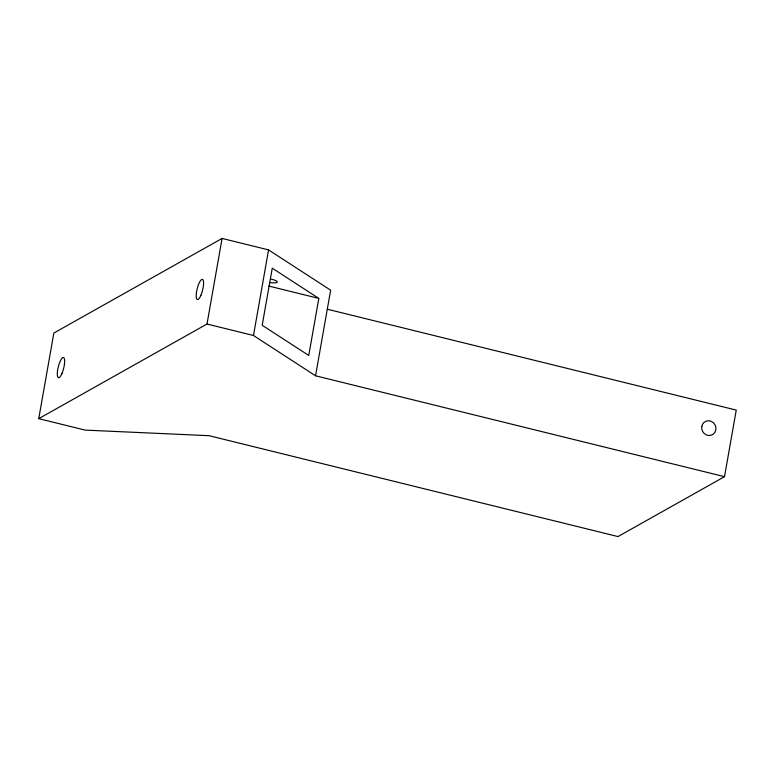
<?xml version="1.0" encoding="UTF-8"?>
<svg xmlns="http://www.w3.org/2000/svg" width="775" height="775" viewBox="0 0 775 775"><rect width="100%" height="100%" fill="white"/><g stroke="black" fill="none" stroke-linecap="round" stroke-linejoin="round"><path stroke-width="1.16" d="M724.509 476.673L618.004 536.571L209.037 435.686L85.221 430.115L38.75 418.655L53.843 333.056L222.096 238.429L268.567 249.899L330.644 290.189L315.551 375.788L724.509 476.673L736.25 410.091L327.292 309.206M38.75 418.655L207.002 324.028L222.096 238.429M315.551 375.788L253.473 335.498L268.567 249.899M318.816 298.404L308.75 355.473L262.202 325.258L272.267 268.189L318.816 298.404L268.857 286.082M207.002 324.028L253.473 335.498M270.427 279.039A7.45 1.753 10 0 1 277.334 282.071A7.45 1.753 10 0 1 269.564 282.449M62.01 373.385A10.433 2.8 -76.1 0 0 63.502 357.488A10.433 2.8 -76.1 0 0 57.379 371.952A10.433 2.8 -76.1 0 0 62.01 373.385M200.938 295.246A10.433 2.8 -76.1 0 0 202.43 279.358A10.433 2.8 -76.1 0 0 196.298 293.822A10.433 2.8 -76.1 0 0 200.938 295.246M701.801 426.405A7.498 7.014 60.6 0 0 711.237 435.221A7.498 7.014 60.6 0 0 713.426 422.782A7.498 7.014 60.6 0 0 701.801 426.405"/></g></svg>
